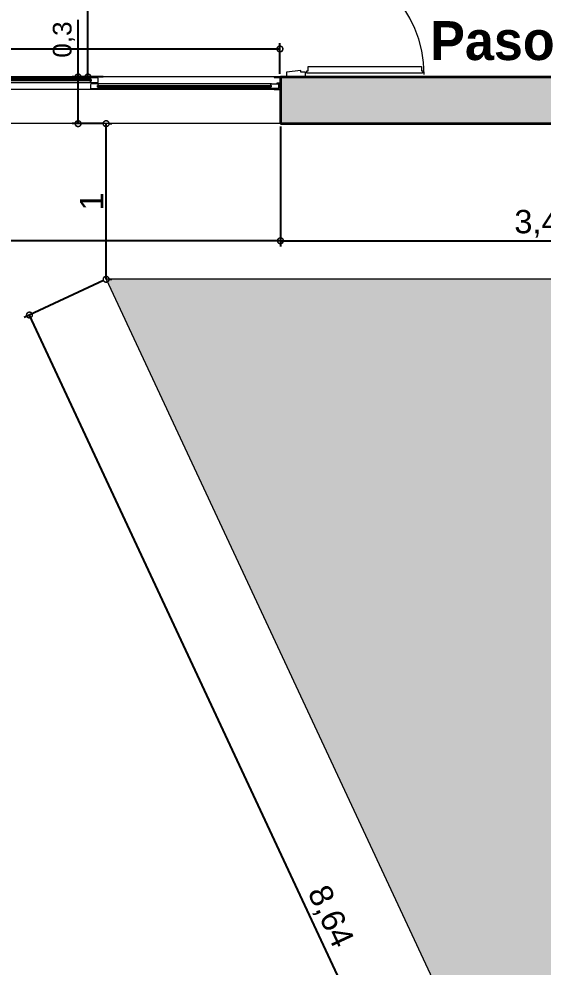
# Model space of a CAD drawing. Header units: millimetres. Extents: x 110427 to 125914, y 76277 to 76441.
# Drawn here: x 114102.26 to 114105.63, y 76334.93 to 76341.02 of the extents above; entities that cross this region are included whole.
import ezdxf

# ---------------------------------------------------------------- set-up
doc = ezdxf.new("R2010")
doc.units = ezdxf.units.MM
doc.linetypes.add('JIS_02_0.7', pattern=[1.35, 0.75, -0.6])
for name, color, linetype, lineweight in [('04_CIVIL A CONSTRUIR', 250, 'Continuous', 35), ('06_CIVIL VISTAS GRUESA', 244, 'Continuous', 13), ('07_CIVIL VISTAS MEDIA', 143, 'Continuous', 9), ('08_CIVIL VISTAS FINO', 251, 'Continuous', 5), ('09_CIVIL PROYECCIONES', 230, 'JIS_02_0.7', 5), ('11_CARPINTERIA Y MOBILIARIO', 141, 'Continuous', 9), ('11_HATCH', 8, 'Continuous', 9), ('12_HATCH', 8, 'Continuous', 9), ('13_COTAS', 8, 'Continuous', 9)]:
    doc.layers.add(name, color=color, linetype=linetype, lineweight=lineweight)
doc.layers.add('14_TEXTOS', color=4, linetype='Continuous')
doc.styles.add('JDS1', font='GOTHICB.TTF')
doc.styles.add('Swis721 BT', font='swiss.ttf')
doc.dimstyles.new('ISO-23', dxfattribs={"dimscale": 0.03, "dimtxt": 5, "dimasz": 2.5, "dimexe": 1.25, "dimexo": 0.625, "dimtad": 1, "dimtxsty": 'Swis721 BT', "dimblk": 'DOTSMALL', "dimcen": 2.5, "dimclrt": 150, "dimadec": 0, "dimazin": 0, "dimtfac": 1, "dimtmove": 0, "dimatfit": 3, "dimfxl": 0, "dimarcsym": 0})

# ---------------------------------------------------------------- blocks, each defined once
blk = doc.blocks.new('_DotSmall')
at = {"color": 0, "linetype": 'ByBlock', "const_width": 0.5}
blk.add_lwpolyline([(-0.0625, 0, 1), (0.0625, 0, 1)], format="xyb", close=True, dxfattribs=at)
blk = doc.blocks.new('*D584')
at = {"layer": '13_COTAS', "color": 0, "lineweight": -2}
for p, q in [((114102.8074, 76339.3414), (114102.2982, 76339.1039)), ((114105.9825, 76331.2916), (114102.3322, 76339.1198)), ((114106.4578, 76331.5133), (114105.9485, 76331.2758))]:
    blk.add_line(p, q, dxfattribs=at)
at = {"layer": 'Defpoints', "color": 0}
for p in [(114102.8244, 76339.3493), (114102.3322, 76339.1198), (114106.4748, 76331.5212)]:
    blk.add_point(p, dxfattribs=at)
at = {"layer": '13_COTAS', "color": 0, "lineweight": -2, "xscale": 0.075, "yscale": 0.075, "zscale": 0.075}
for p, rotation in [((114102.3322, 76339.1198), 115.0000000000974), ((114105.9825, 76331.2916), 295.0000000000974)]:
    blk.add_blockref('_DotSmall', p, dxfattribs=dict(at, rotation=rotation))
at = {"layer": '13_COTAS', "color": 150, "insert": (114104.2563, 76335.2519), "char_height": 0.15, "attachment_point": 5, "rotation": 295, "style": 'Swis721 BT'}
blk.add_mtext('8,64', dxfattribs=at)
blk = doc.blocks.new('*D568')
at = {"layer": '13_COTAS', "color": 0, "lineweight": -2}
for p, q in [((114102.8244, 76339.3493), (114102.8244, 76340.3493)), ((114102.8432, 76340.3493), (114102.8619, 76340.3493)), ((114102.8432, 76339.3493), (114102.8619, 76339.3493))]:
    blk.add_line(p, q, dxfattribs=at)
at = {"layer": 'Defpoints', "color": 0}
for p in [(114102.8244, 76340.3493), (114102.8244, 76340.3493), (114102.8244, 76339.3493)]:
    blk.add_point(p, dxfattribs=at)
at = {"layer": '13_COTAS', "color": 0, "lineweight": -2, "xscale": 0.075, "yscale": 0.075, "zscale": 0.075}
for p, rotation in [((114102.8244, 76340.3493), 90), ((114102.8244, 76339.3493), 270)]:
    blk.add_blockref('_DotSmall', p, dxfattribs=dict(at, rotation=rotation))
at = {"layer": '13_COTAS', "color": 150, "insert": (114102.7307, 76339.8493), "char_height": 0.15, "attachment_point": 5, "rotation": 90, "style": 'Swis721 BT'}
blk.add_mtext('1', dxfattribs=at)
blk = doc.blocks.new('*D569')
at = {"layer": '13_COTAS', "color": 0, "lineweight": -2}
for p, q in [((114102.6444, 76340.6493), (114102.6444, 76341.0164)), ((114102.8057, 76340.6493), (114102.6069, 76340.6493)), ((114102.6444, 76340.3493), (114102.6444, 76340.6493)), ((114102.8057, 76340.3493), (114102.6069, 76340.3493))]:
    blk.add_line(p, q, dxfattribs=at)
at = {"layer": 'Defpoints', "color": 0}
for p in [(114102.6444, 76340.6493), (114102.8244, 76340.6493), (114102.8244, 76340.3493)]:
    blk.add_point(p, dxfattribs=at)
at = {"layer": '13_COTAS', "color": 0, "lineweight": -2, "xscale": 0.075, "yscale": 0.075, "zscale": 0.075}
for p, rotation in [((114102.6444, 76340.6493), 90), ((114102.6444, 76340.3493), 270)]:
    blk.add_blockref('_DotSmall', p, dxfattribs=dict(at, rotation=rotation))
at = {"layer": '13_COTAS', "color": 150, "insert": (114102.5533, 76340.8896), "char_height": 0.12, "attachment_point": 5, "rotation": 90, "style": 'Swis721 BT'}
blk.add_mtext('0,3', dxfattribs=at)
blk = doc.blocks.new('*D531')
at = {"layer": '13_COTAS', "color": 0, "lineweight": -2}
for p, q in [((114102.7072, 76340.6493), (114102.7072, 76344.8493)), ((114102.7259, 76344.8493), (114102.7447, 76344.8493)), ((114102.7259, 76340.6493), (114102.7447, 76340.6493))]:
    blk.add_line(p, q, dxfattribs=at)
at = {"layer": 'Defpoints', "color": 0}
for p in [(114102.7072, 76344.8493), (114102.7072, 76344.8493), (114102.7072, 76340.6493)]:
    blk.add_point(p, dxfattribs=at)
at = {"layer": '13_COTAS', "color": 0, "lineweight": -2, "xscale": 0.075, "yscale": 0.075, "zscale": 0.075}
for p, rotation in [((114102.7072, 76344.8493), 90), ((114102.7072, 76340.6493), 270)]:
    blk.add_blockref('_DotSmall', p, dxfattribs=dict(at, rotation=rotation))
at = {"layer": '13_COTAS', "color": 150, "insert": (114102.598, 76342.7493), "char_height": 0.15, "attachment_point": 5, "rotation": 90, "style": 'Swis721 BT'}
blk.add_mtext('4,2', dxfattribs=at)
blk = doc.blocks.new('*D639')
at = {"layer": '06_CIVIL VISTAS GRUESA', "color": 0, "lineweight": -2}
for p, q in [((114103.943, 76340.3306), (114103.943, 76339.5593)), ((114107.353, 76340.3306), (114107.353, 76339.5593)), ((114103.943, 76339.5968), (114107.353, 76339.5968))]:
    blk.add_line(p, q, dxfattribs=at)
at = {"layer": 'Defpoints', "color": 0}
for p in [(114103.943, 76340.3493), (114107.353, 76340.3493), (114107.353, 76339.5968)]:
    blk.add_point(p, dxfattribs=at)
at = {"layer": '06_CIVIL VISTAS GRUESA', "color": 0, "lineweight": -2, "xscale": 0.075, "yscale": 0.075, "zscale": 0.075, "rotation": 180}
blk.add_blockref('_DotSmall', (114103.943, 76339.5968), dxfattribs=at)
at = {"layer": '06_CIVIL VISTAS GRUESA', "color": 0, "lineweight": -2, "xscale": 0.075, "yscale": 0.075, "zscale": 0.075}
blk.add_blockref('_DotSmall', (114107.353, 76339.5968), dxfattribs=at)
at = {"layer": '06_CIVIL VISTAS GRUESA', "color": 150, "insert": (114105.648, 76339.706), "char_height": 0.15, "attachment_point": 5, "style": 'Swis721 BT'}
blk.add_mtext('3,41', dxfattribs=at)
blk = doc.blocks.new('*D640')
at = {"layer": '06_CIVIL VISTAS GRUESA', "color": 0, "lineweight": -2}
for p, q in [((114098.8825, 76340.3305), (114098.8825, 76339.5592)), ((114103.943, 76340.3306), (114103.943, 76339.5593)), ((114103.943, 76339.5968), (114098.8825, 76339.5967))]:
    blk.add_line(p, q, dxfattribs=at)
at = {"layer": 'Defpoints', "color": 0}
for p in [(114098.8825, 76340.3492), (114103.943, 76340.3493), (114098.8825, 76339.5967)]:
    blk.add_point(p, dxfattribs=at)
at = {"layer": '06_CIVIL VISTAS GRUESA', "color": 0, "lineweight": -2, "xscale": 0.075, "yscale": 0.075, "zscale": 0.075}
for p, rotation in [((114098.8825, 76339.5967), 180.0009357865115), ((114103.943, 76339.5968), 0.0009357865114800746)]:
    blk.add_blockref('_DotSmall', p, dxfattribs=dict(at, rotation=rotation))
at = {"layer": '06_CIVIL VISTAS GRUESA', "color": 150, "insert": (114101.4127, 76339.7059), "char_height": 0.15, "attachment_point": 5, "rotation": 0.00094, "style": 'Swis721 BT'}
blk.add_mtext('5,06', dxfattribs=at)
blk = doc.blocks.new('*D607')
at = {"layer": '13_COTAS', "color": 0, "lineweight": -2}
for p, q in [((114099.048, 76340.6681), (114099.048, 76340.8668)), ((114099.048, 76340.8293), (114103.9399, 76340.8293)), ((114103.9399, 76340.6693), (114103.9399, 76340.8668))]:
    blk.add_line(p, q, dxfattribs=at)
at = {"layer": 'Defpoints', "color": 0}
for p in [(114103.9399, 76340.8293), (114099.048, 76340.6493), (114103.9399, 76340.6505)]:
    blk.add_point(p, dxfattribs=at)
at = {"layer": '13_COTAS', "color": 0, "lineweight": -2, "xscale": 0.075, "yscale": 0.075, "zscale": 0.075, "rotation": 180}
blk.add_blockref('_DotSmall', (114099.048, 76340.8293), dxfattribs=at)
at = {"layer": '13_COTAS', "color": 0, "lineweight": -2, "xscale": 0.075, "yscale": 0.075, "zscale": 0.075}
blk.add_blockref('_DotSmall', (114103.9399, 76340.8293), dxfattribs=at)
at = {"layer": '13_COTAS', "color": 150, "insert": (114101.494, 76340.9204), "char_height": 0.12, "attachment_point": 5, "style": 'Swis721 BT'}
blk.add_mtext('4,90', dxfattribs=at)

msp = doc.modelspace()

# ---------------------------------------------------------------- hatches: boundary and pattern name
at = {"layer": '11_HATCH'}
msp.add_hatch(color=254, dxfattribs=at).paths.add_polyline_path([(114107.2379, 76339.3493), (114102.8244, 76339.3493), (114106.4748, 76331.5212), (114110.1, 76333.2117)])
at = {"layer": '12_HATCH'}
h = msp.add_hatch(color=1, dxfattribs=at)
h.dxf.hatch_style = 1
h.paths.add_polyline_path([(114107.353, 76340.6493), (114103.943, 76340.6493), (114103.943, 76340.3493), (114107.353, 76340.3493)])

# ---------------------------------------------------------------- linework, layer by layer
at = {"layer": '04_CIVIL A CONSTRUIR'}
for p, q in [((114103.943, 76340.6493), (114107.353, 76340.6493)), ((114103.943, 76340.6493), (114103.943, 76340.3493)), ((114103.943, 76340.3493), (114107.353, 76340.3493))]:
    msp.add_line(p, q, dxfattribs=at)
at = {"layer": '07_CIVIL VISTAS MEDIA'}
for p, q in [((114103.943, 76340.6493), (114101.4955, 76340.6493)), ((114103.9029, 76340.6492), (114103.9029, 76340.6462)), ((114101.5536, 76340.6135), (114102.7291, 76340.613)), ((114102.7282, 76340.632), (114101.5545, 76340.6325)), ((114102.7282, 76340.624), (114101.5545, 76340.6245)), ((114101.5551, 76340.6433), (114102.7291, 76340.643)), ((114102.7242, 76340.6381), (114102.7242, 76340.6338)), ((114102.7242, 76340.6178), (114102.7242, 76340.6221)), ((114102.7242, 76340.5996), (114102.7242, 76340.5793)), ((114102.7291, 76340.6328), (114102.7252, 76340.6328)), ((114102.7252, 76340.6231), (114102.7291, 76340.6231)), ((114102.7282, 76340.632), (114102.7282, 76340.624)), ((114102.7693, 76340.643), (114102.7291, 76340.643)), ((114102.7291, 76340.6328), (114102.7291, 76340.6231)), ((114102.7291, 76340.613), (114102.7693, 76340.613)), ((114102.7693, 76340.6045), (114102.7291, 76340.6045)), ((114103.8848, 76340.605), (114102.7693, 76340.6045)), ((114102.7732, 76340.5943), (114102.7693, 76340.5943)), ((114102.7694, 76340.5846), (114102.7693, 76340.5943)), ((114102.7702, 76340.5935), (114103.8839, 76340.594)), ((114102.7702, 76340.5855), (114102.7702, 76340.5935)), ((114102.7702, 76340.5855), (114103.8839, 76340.586)), ((114102.7742, 76340.6179), (114102.7742, 76340.6381)), ((114102.7742, 76340.5996), (114102.7742, 76340.5953)), ((114103.8799, 76340.6001), (114103.8799, 76340.5958)), ((114103.8809, 76340.5948), (114103.8848, 76340.5948)), ((114103.8839, 76340.586), (114103.8839, 76340.594)), ((114103.8848, 76340.605), (114103.9251, 76340.605)), ((114103.8848, 76340.5851), (114103.8848, 76340.5948)), ((114103.9029, 76340.6462), (114103.9389, 76340.6462)), ((114103.9229, 76340.6107), (114103.9389, 76340.6107)), ((114103.9229, 76340.6077), (114103.9229, 76340.6107)), ((114103.9229, 76340.6077), (114103.9389, 76340.6077)), ((114103.9299, 76340.6001), (114103.93, 76340.5799)), ((114103.9399, 76340.6452), (114103.9399, 76340.6117)), ((114103.9399, 76340.6067), (114103.94, 76340.5732)), ((114103.903, 76340.5692), (114101.4956, 76340.5692)), ((114102.7291, 76340.5745), (114102.7693, 76340.5745)), ((114103.8848, 76340.575), (114102.7693, 76340.5745)), ((114102.7694, 76340.5846), (114102.7732, 76340.5846)), ((114102.7742, 76340.5794), (114102.7742, 76340.5836)), ((114103.8799, 76340.5799), (114103.8799, 76340.5841)), ((114103.8848, 76340.5851), (114103.8809, 76340.5851)), ((114103.9251, 76340.575), (114103.8848, 76340.575)), ((114103.903, 76340.5722), (114103.939, 76340.5722)), ((114103.903, 76340.5692), (114103.903, 76340.5722)), ((114103.903, 76340.5692), (114103.943, 76340.5692))]:
    msp.add_line(p, q, dxfattribs=at)
for centre, radius, start, end in [((114102.7291, 76340.6381), 0.0049, 90.01403, 180.01402), ((114102.7252, 76340.6221), 0.001, 90.01403, 180.01402), ((114102.7291, 76340.6178), 0.00488, 180.01402, 270.01403), ((114102.7291, 76340.5996), 0.00488, 90.01403, 180.01402), ((114102.7693, 76340.6381), 0.00488, 0.01402, 90.01403), ((114102.7693, 76340.6179), 0.00488, 270.01403, 0.01402), ((114102.7693, 76340.5996), 0.00488, 0.01402, 90.01403), ((114102.7732, 76340.5953), 0.001, 270.01403, 0.01402), ((114103.8848, 76340.6001), 0.00488, 90.01403, 180.01402), ((114103.8809, 76340.5958), 0.001, 180.01402, 270.01403), ((114103.9251, 76340.6001), 0.00488, 0.01402, 90.01403), ((114103.9389, 76340.6452), 0.001, 0.01402, 90.01403), ((114103.9389, 76340.6117), 0.001, 270.01403, 0.01402), ((114103.9389, 76340.6067), 0.001, 0.01402, 90.01403), ((114102.7291, 76340.5793), 0.00488, 180.01402, 270.01403), ((114102.7693, 76340.5794), 0.0049, 270.01403, 0.01402), ((114103.8848, 76340.5799), 0.0049, 180.01402, 270.01403), ((114103.9251, 76340.5799), 0.00488, 270.01403, 0.01402), ((114103.939, 76340.5732), 0.001, 270.01403, 0.01402)]:
    msp.add_arc(centre, radius, start, end, dxfattribs=at)
at = {"layer": '07_CIVIL VISTAS MEDIA', "extrusion": (-5.97036e-08, -2.70932e-08, 1)}
msp.add_arc((114102.7252, 76340.6338, -0.0089), 0.001, 180.01402, 270.01403, dxfattribs=at)
at = {"layer": '07_CIVIL VISTAS MEDIA', "extrusion": (5.97036e-08, 2.70932e-08, 1)}
msp.add_arc((114102.7732, 76340.5836, 0.0089), 0.001, 0.01402, 90.01403, dxfattribs=at)
at = {"layer": '07_CIVIL VISTAS MEDIA', "extrusion": (-5.97168e-08, 2.7064e-08, 1)}
msp.add_arc((114103.8809, 76340.5841, -0.0047), 0.001, 90.01403, 180.01402, dxfattribs=at)
at = {"layer": '08_CIVIL VISTAS FINO'}
for p, q in [((114103.943, 76340.3493), (114099.048, 76340.3493)), ((114102.8244, 76339.3493), (114106.4748, 76331.5212)), ((114107.2379, 76339.3493), (114102.8244, 76339.3493))]:
    msp.add_line(p, q, dxfattribs=at)
at = {"layer": '09_CIVIL PROYECCIONES', "ltscale": 2}
msp.add_arc((114104.103, 76340.6643), 0.763, 0, 90, dxfattribs=at)
at = {"layer": '11_CARPINTERIA Y MOBILIARIO'}
msp.add_lwpolyline([(114104.857, 76340.6883), (114104.8556, 76340.6728), (114104.1133, 76340.6728), (114104.1119, 76340.6883), (114104.1205, 76340.6883), (114104.1205, 76340.7168), (114104.8485, 76340.7168), (114104.8485, 76340.6883)], close=True, dxfattribs=at)
msp.add_lwpolyline([(114104.093, 76340.6493), (114104.103, 76340.6493), (114104.103, 76340.6793), (114104.074, 76340.6793), (114104.074, 76340.6915), (114103.983, 76340.6796), (114103.983, 76340.6493), (114103.993, 76340.6493)], dxfattribs=at)

# ---------------------------------------------------------------- texts
at = {"layer": '14_TEXTOS', "insert": (114105.3036, 76340.8812), "char_height": 0.25, "width": 1.378078, "attachment_point": 5, "style": 'JDS1'}
msp.add_mtext('Paso', dxfattribs=at)

# ---------------------------------------------------------------- dimensions: what is measured, and where the dimension line sits
at = {"layer": '06_CIVIL VISTAS GRUESA'}
for p2, distance, picture, middle in [((114098.8825, 76340.3492), 0.7525, '*D640', (114101.4127, 76339.7059)), ((114107.353, 76340.3493), -0.7525, '*D639', (114105.648, 76339.706))]:
    dim = msp.add_aligned_dim(p1=(114103.943, 76340.3493), p2=p2, distance=distance, dimstyle='ISO-23', override={"dimfxl": 100, "dimarcsym": 2}, dxfattribs=at)
    dim.commit()
    dim.dimension.update_dxf_attribs({"geometry": picture, "text_midpoint": middle})
at = {"layer": '13_COTAS'}
for base, p1, p2, picture, middle in [((114102.7072, 76344.8493), (114102.7072, 76340.6493), (114102.7072, 76344.8493), '*D531', (114102.598, 76342.7493)), ((114102.8244, 76340.3493), (114102.8244, 76339.3493), (114102.8244, 76340.3493), '*D568', (114102.7307, 76339.8493))]:
    dim = msp.add_linear_dim(base=base, p1=p1, p2=p2, angle=90, dimstyle='ISO-23', dxfattribs=at)
    dim.commit()
    dim.dimension.update_dxf_attribs({"geometry": picture, "text_midpoint": middle})
dim = msp.add_linear_dim(base=(114102.6444, 76340.6493), p1=(114102.8244, 76340.3493), p2=(114102.8244, 76340.6493), angle=90, dimstyle='ISO-23', override={"dimtxt": 4}, dxfattribs=at)
dim.commit()
dim.dimension.update_dxf_attribs({"geometry": '*D569', "text_midpoint": (114102.6444, 76340.8896), "dimtype": 160})
dim = msp.add_linear_dim(base=(114103.9399, 76340.8293), p1=(114099.048, 76340.6493), p2=(114103.9399, 76340.6505), text='4,90', dimstyle='ISO-23', override={"dimtxt": 4}, dxfattribs=at)
dim.commit()
dim.dimension.update_dxf_attribs({"geometry": '*D607', "text_midpoint": (114101.494, 76340.9204)})
dim = msp.add_aligned_dim(p1=(114106.4748, 76331.5212), p2=(114102.8244, 76339.3493), distance=0.5431, dimstyle='ISO-23', dxfattribs=at)
dim.commit()
dim.dimension.update_dxf_attribs({"geometry": '*D584', "text_midpoint": (114104.2563, 76335.2519)})

doc.saveas('drawing.dxf')
